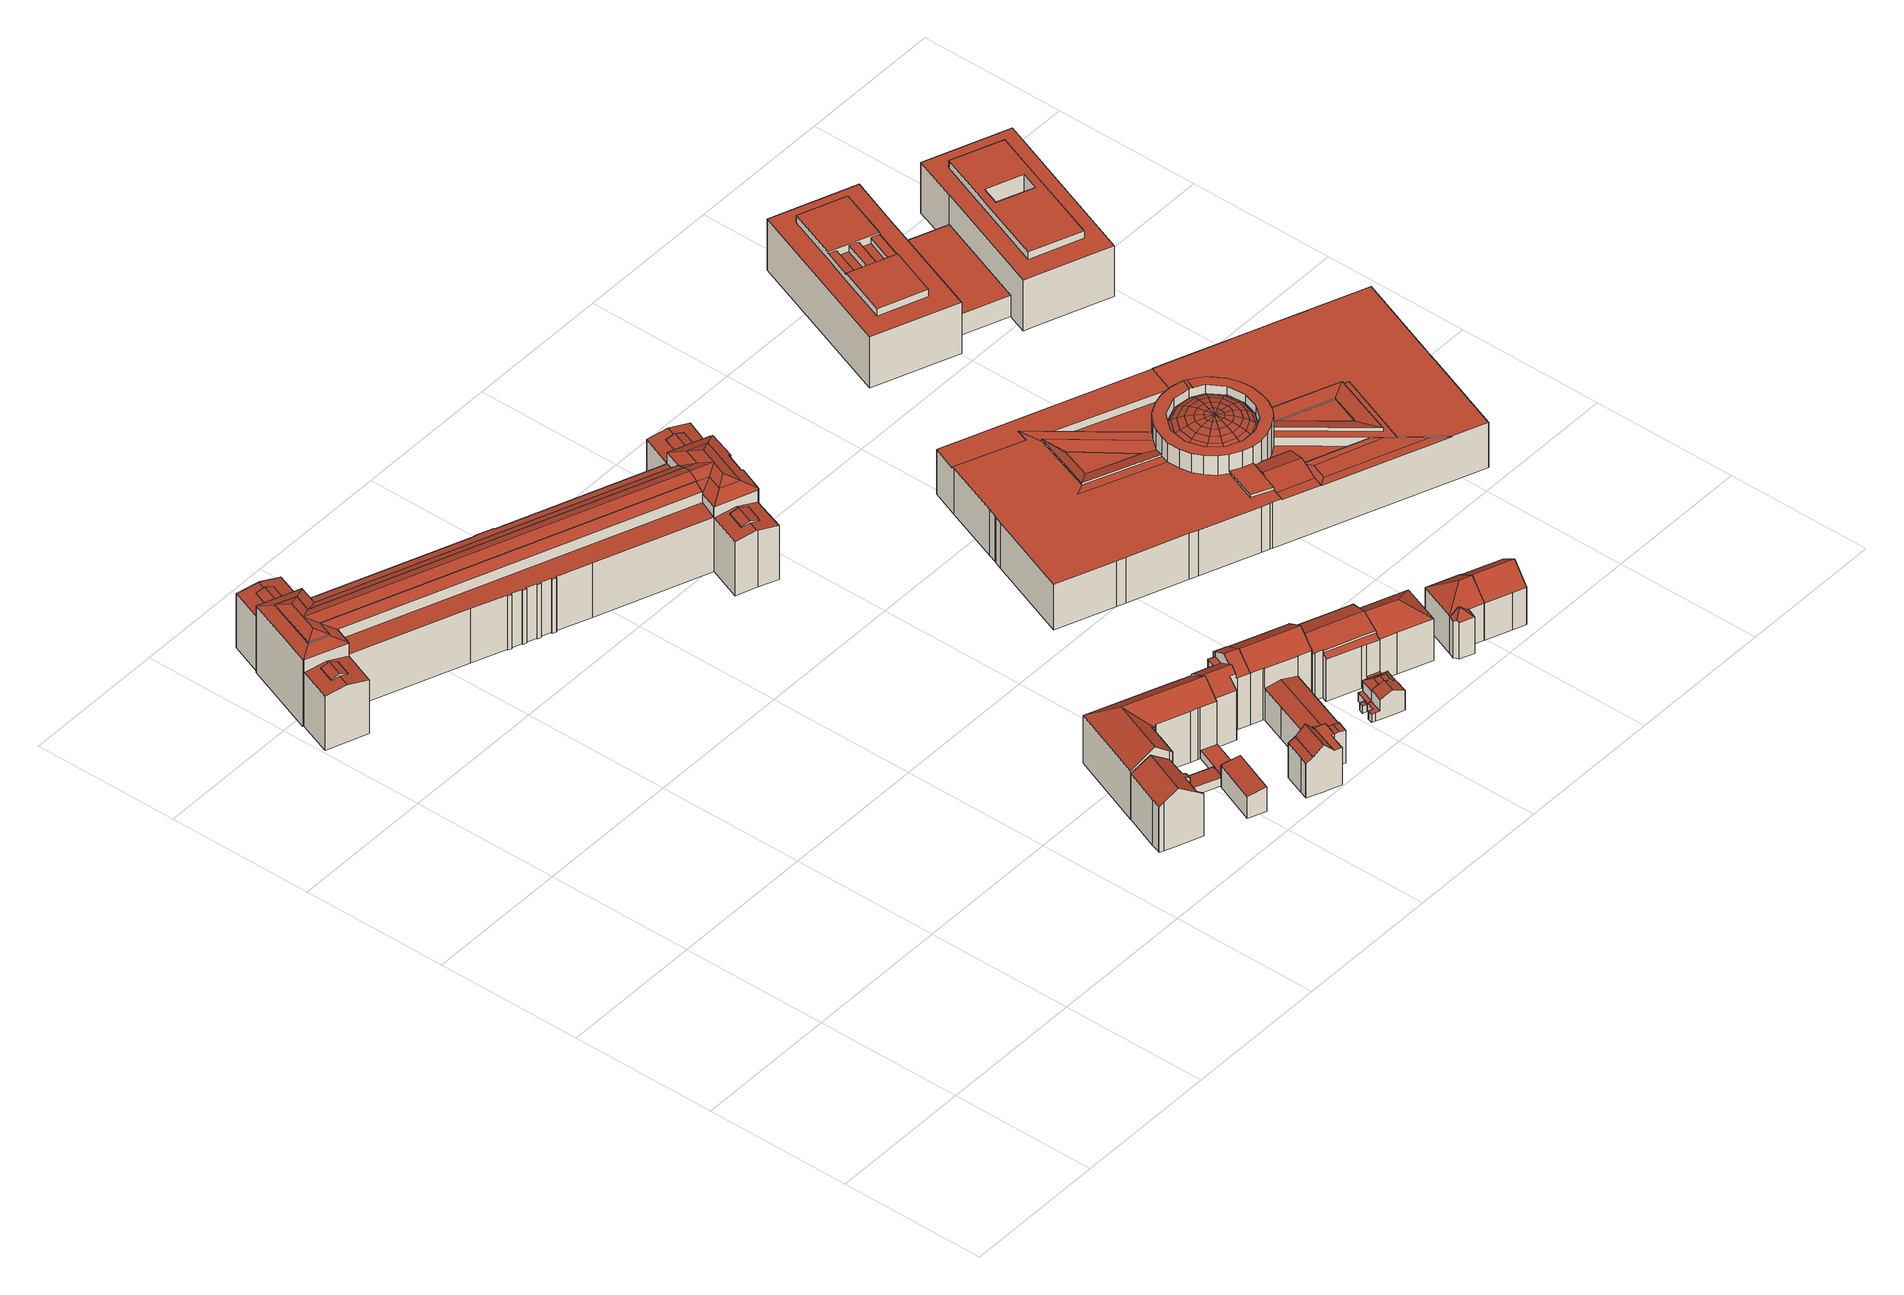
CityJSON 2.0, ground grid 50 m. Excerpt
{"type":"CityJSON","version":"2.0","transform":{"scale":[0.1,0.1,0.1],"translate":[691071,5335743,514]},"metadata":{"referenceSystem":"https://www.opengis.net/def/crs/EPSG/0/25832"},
"CityObjects":{
"building1":{"type":"Building","attributes":{"Gemeindeschluessel":"09162000","HoeheDach":"537.450","HoeheGrund":"515.810","Methode":"2000","NiedrigsteTraufeDesGebaeudes":"531.918","Geometrietyp2DReferenz":"3000","function":"31001_1000","roofType":"3100","measuredHeight":21.64,"storeysAboveGround":6},"geometry":[{"type":"MultiSurface","lod":"2","boundaries":[[[0,1,2,3]],[[4,5,6,7,8,9]],[[10,11,12,13,14,15]],[[16,17,18,19]],[[20,21,22,23,24,25,17,16]],[[26,27,23,22]],[[28,29,30,31]],[[32,1,0,33,31,30]],[[3,14,13,12,34,35,6,5,4,36,26,22,21,20,16,19,37,28,31,33,0]],[[3,2,15,14]],[[37,38,29,28]],[[39,27,26,36,4,9]],[[19,18,38,37]],[[12,11,40,34]],[[24,23,27,39,9,8,7,41,40,11,10,15,2,1,32,25]],[[17,25,32,30,29,38,18]],[[35,34,40,41,7,6]]],"semantics":{"surfaces":[{"type":"WallSurface"},{"type":"GroundSurface"},{"type":"RoofSurface"}],"values":[0,0,0,0,0,0,0,0,1,0,0,0,0,0,2,2,0]}}]},
"building2":{"type":"Building","attributes":{"Gemeindeschluessel":"09162000","HoeheDach":"518.880","HoeheGrund":"515.900","Methode":"2000","NiedrigsteTraufeDesGebaeudes":"518.880","Geometrietyp2DReferenz":"3000","function":"31001_2000","roofType":"1000","measuredHeight":2.98},"geometry":[{"type":"MultiSurface","lod":"2","boundaries":[[[42,43,44,45]],[[46,47,48,49]],[[45,44,47,46]],[[50,42,45,46,49,51]],[[52,48,47,44,43,53]],[[51,52,53,50]],[[50,53,43,42]],[[49,48,52,51]]],"semantics":{"surfaces":[{"type":"WallSurface"},{"type":"GroundSurface"},{"type":"RoofSurface"}],"values":[0,0,0,1,2,0,0,0]}}]},
"building3":{"type":"Building","attributes":{"name":"Alte Pinakothek","Gemeindeschluessel":"09162000","HoeheDach":"543.511","HoeheGrund":"515.327","Methode":"2000","NiedrigsteTraufeDesGebaeudes":"535.791","Geometrietyp2DReferenz":"3000","function":"31001_3000","roofType":"3100","measuredHeight":28.18,"storeysAboveGround":2},"geometry":[{"type":"MultiSurface","lod":"2","boundaries":[[[54,55,56,57,58,59]],[[60,61,62,63,64,65]],[[66,67,68,69,70,71,72]],[[73,74,75,76,77]],[[67,78,79,80,68]],[[81,82,83,84]],[[85,86,87,88]],[[89,90,91]],[[92,93,94,95]],[[96,97,98,99,56,55]],[[73,77,100,101]],[[102,103,104,105]],[[106,86,107]],[[108,101,100,109,110,111]],[[112,113,114,115]],[[116,117,118,119]],[[120,121,122]],[[105,104,123,124]],[[125,126,127,128]],[[129,130,131,132]],[[133,134,135,136,137]],[[138,139,140,141,142,143]],[[144,145,146,147]],[[141,140,148,149,63,62,150,151,152]],[[72,71,153,120,122,154]],[[155,60,65,156]],[[157,158,159,160,161,162]],[[124,123,163,164]],[[165,166,94,93,167,168]],[[83,169,170,84]],[[171,89,91,106]],[[172,173,174,175]],[[131,130,176,177]],[[178,179,91,90,180,181,143,142]],[[182,183,184,185]],[[186,122,187,93,92]],[[168,188,137,189]],[[190,191,192,193]],[[152,151,194,64,63,149,195,196]],[[189,137,136,197]],[[198,199,153]],[[197,136,200,201]],[[202,189,197,76,75]],[[99,203,144,147,204,205,57,56]],[[206,207,208,209]],[[210,211,212,213]],[[214,215,216,107]],[[217,66,72,154,218,219]],[[220,82,81,221]],[[174,173,220,221]],[[178,142,141,152,196]],[[171,222,121,120]],[[223,224,225,226]],[[227,228,229,230]],[[109,100,77,76,197,201,231,162,161]],[[86,232,107]],[[233,61,60,155]],[[106,91,179,87,86]],[[160,159,184,183,234,235,236,237,238,239]],[[240,164,163,241,242]],[[236,113,112,237]],[[243,244,245,246]],[[80,247,210,213,248,249,69,68]],[[250,251,128,127]],[[222,216,215,134]],[[252,253,254,255]],[[171,106,107,222]],[[256,230,229,95,94,166]],[[208,207,257,258]],[[185,184,159,158]],[[121,187,122]],[[257,191,190,258]],[[188,133,137]],[[98,259,205,204,243,246,203,99]],[[138,260,102,105,124,164,240,261,262,78,67,66,217,175,174,221,81,84,170,255,254,209,208,258,190,193,116,119,227,230,256,97,96,55,54,74,73,101,108,182,185,158,157,263,250,127,126,264,265,266,267,139]],[[268,58,57,205,259]],[[115,114,269,270]],[[126,125,271,264]],[[251,250,263,272]],[[170,169,252,255]],[[198,90,89,171,199]],[[203,246,245,273,145,144]],[[247,132,131,177,211,210]],[[274,275,242,241,198,153,71,70]],[[266,265,179,178,196,195]],[[118,228,227,119]],[[114,113,236,235,276,269]],[[273,277,146,145]],[[238,237,112,115,270,278]],[[245,244,277,273]],[[62,61,233,150]],[[74,54,59,202,75]],[[241,163,123,104,103,180,90,198]],[[176,130,129,248,213,212]],[[267,266,195,149,148]],[[177,176,212,211]],[[225,224,231,201,214]],[[262,279,79,78]],[[188,280,134,133]],[[192,117,116,193]],[[118,117,192,191,257,207,206,253,252,169,83,82,220,173,172,219,218,186,92,95,229,228]],[[194,156,65,64]],[[278,270,269,276]],[[182,108,111,234,183]],[[97,256,166,165,268,259,98]],[[262,261,275,274,281,279]],[[240,242,275,261]],[[217,219,172,175]],[[265,264,271,88,87,179]],[[274,70,69,249,281]],[[109,161,160,239,110]],[[263,157,162,231,224,223,272]],[[267,148,140,139]],[[254,253,206,209]],[[282,222,134,280]],[[268,165,168,189,202,59,58]],[[226,225,232,86,85]],[[79,279,281,249,248,129,132,247,80]],[[121,282,280,167]],[[138,143,181,260]],[[201,200,215,214]],[[215,200,135,134]],[[167,280,188,168]],[[107,216,222]],[[199,171,120,153]],[[121,167,93,187]],[[239,238,278,276,235,234,111,110]],[[102,260,181,180,103]],[[151,150,233,155,156,194]],[[222,282,121]],[[214,107,232,225]],[[135,200,136]],[[251,272,223,226,85,88,271,125,128]],[[218,154,122,186]],[[277,244,243,204,147,146]]],"semantics":{"surfaces":[{"type":"WallSurface"},{"type":"RoofSurface"},{"type":"GroundSurface"}],"values":[0,0,0,0,0,0,0,1,0,0,0,0,1,0,1,0,1,0,0,0,1,0,0,1,1,1,0,0,1,0,1,0,1,1,0,0,0,0,1,0,1,0,1,1,0,0,0,0,0,0,0,1,0,0,1,0,1,1,1,0,0,0,1,0,1,0,1,0,0,0,0,0,1,1,2,0,1,0,0,0,1,0,0,1,0,0,0,1,0,1,0,0,1,0,0,1,1,0,1,0,1,0,0,0,0,0,0,0,0,0,0,0,0,0,1,1,0,1,0,0,0,1,0,0,1,1,1,0,0,0,1,1,1,0,0]}}]},
"building4":{"type":"Building","attributes":{"Gemeindeschluessel":"09162000","HoeheDach":"519.138","HoeheGrund":"515.850","Methode":"2000","NiedrigsteTraufeDesGebaeudes":"518.837","Geometrietyp2DReferenz":"3000","function":"31001_2000","roofType":"1000","measuredHeight":3.29},"geometry":[{"type":"MultiSurface","lod":"2","boundaries":[[[283,284,285,286,46,45]],[[286,287,288,46]],[[285,289,287,286]],[[290,284,283,291]],[[46,288,292,45]],[[284,290,289,285]],[[45,292,291,283]],[[290,291,292,288,287,289]]],"semantics":{"surfaces":[{"type":"GroundSurface"},{"type":"WallSurface"},{"type":"RoofSurface"}],"values":[0,1,1,1,1,1,1,2]}}]},
"building5":{"type":"Building","attributes":{"Gemeindeschluessel":"09162000","HoeheDach":"524.952","HoeheGrund":"515.800","Methode":"1000","NiedrigsteTraufeDesGebaeudes":"523.915","Geometrietyp2DReferenz":"3000","function":"31001_1000","roofType":"1000","measuredHeight":9.15,"storeysAboveGround":3},"geometry":[{"type":"MultiSurface","lod":"2","boundaries":[[[293,294,295,296]],[[297,298,299,295,294,300]],[[301,299,298,302]],[[296,295,299,301]],[[303,293,296,301,302,304]],[[304,297,300,303]],[[303,300,294,293]],[[302,298,297,304]]],"semantics":{"surfaces":[{"type":"WallSurface"},{"type":"RoofSurface"},{"type":"GroundSurface"}],"values":[0,1,0,0,2,0,0,0]}}]},
"building6":{"type":"Building","attributes":{"Gemeindeschluessel":"09162000","HoeheDach":"539.890","HoeheGrund":"515.653","Methode":"2000","NiedrigsteTraufeDesGebaeudes":"533.917","Geometrietyp2DReferenz":"3000","function":"31001_9998","roofType":"3100","measuredHeight":24.24,"storeysAboveGround":6},"geometry":[{"type":"MultiSurface","lod":"2","boundaries":[[[305,306,307,308]],[[309,310,311,312,313]],[[314,315,316,317]],[[318,319,320,321]],[[321,320,322,323]],[[324,325,326,327,328,329,330,313,312]],[[306,305,323,322]],[[331,332,333,334]],[[334,333,311,310]],[[309,313,330,335]],[[336,337,338,339,340]],[[335,330,329,341]],[[339,338,307,306,322,320,319,325,324]],[[309,335,341,342,343,344,318,321,323,305,308,337,336,345,314,317,331,334,310]],[[318,344,326,325,319]],[[346,345,336,340]],[[327,343,342,328]],[[308,307,338,337]],[[315,314,345,346]],[[343,327,326,344]],[[341,329,328,342]],[[324,312,311,333,332,316,315,346]],[[317,316,332,331]],[[339,324,346,340]]],"semantics":{"surfaces":[{"type":"WallSurface"},{"type":"RoofSurface"},{"type":"GroundSurface"}],"values":[0,0,0,0,0,1,0,0,0,0,0,0,1,2,0,0,0,0,0,0,0,1,0,1]}}]},
"building7":{"type":"Building","attributes":{"Gemeindeschluessel":"09162000","HoeheDach":"518.993","HoeheGrund":"515.870","Methode":"1000","NiedrigsteTraufeDesGebaeudes":"518.993","Geometrietyp2DReferenz":"3000","function":"31001_2000","roofType":"1000","measuredHeight":3.12},"geometry":[{"type":"MultiSurface","lod":"2","boundaries":[[[347,348,349,350]],[[284,351,348,347]],[[285,284,347,350,352,353]],[[353,354,355,285]],[[354,356,349,348,351,355]],[[285,355,351,284]],[[352,356,354,353]],[[350,349,356,352]]],"semantics":{"surfaces":[{"type":"WallSurface"},{"type":"GroundSurface"},{"type":"RoofSurface"}],"values":[0,0,1,0,2,0,0,0]}}]},
"building8":{"type":"Building","attributes":{"Gemeindeschluessel":"09162000","HoeheDach":"539.501","HoeheGrund":"515.510","Methode":"2000","NiedrigsteTraufeDesGebaeudes":"534.320","Geometrietyp2DReferenz":"3000","function":"31001_1000","roofType":"3100","measuredHeight":23.99,"storeysAboveGround":7},"geometry":[{"type":"MultiSurface","lod":"2","boundaries":[[[357,358,359,360,361,362,363]],[[364,365,366,367,368,369]],[[370,357,363,371]],[[372,373,374,375]],[[376,371,363,362,377]],[[378,379,380,381]],[[382,383,384,385,386]],[[360,359,387,388]],[[380,389,390,391,392,381]],[[365,364,393,394]],[[395,394,393,383,382,373,372]],[[379,374,373,382,386,389,380]],[[375,374,379,378]],[[396,385,397,398,358,357,370]],[[393,364,369,397,385,384,383]],[[366,365,394,395,372,375,378,381,392,391,377,362,361,360,388,367]],[[369,368,387,359,358,398,397]],[[391,390,376,377]],[[386,385,396,370,371,376,390,389]],[[388,387,368,367]]],"semantics":{"surfaces":[{"type":"WallSurface"},{"type":"RoofSurface"},{"type":"GroundSurface"}],"values":[0,0,1,0,0,0,0,0,0,0,0,1,0,0,1,2,1,0,1,0]}}]},
"building9":{"type":"Building","attributes":{"Gemeindeschluessel":"09162000","HoeheDach":"539.400","HoeheGrund":"515.410","Methode":"2000","NiedrigsteTraufeDesGebaeudes":"527.397","Geometrietyp2DReferenz":"3000","function":"31001_1000","roofType":"3100","measuredHeight":23.99,"storeysAboveGround":7},"geometry":[{"type":"MultiSurface","lod":"2","boundaries":[[[399,400,401,402]],[[403,404,405,406,407,408,409,410,411]],[[412,413,414,415]],[[405,416,417,418,419,420,406]],[[421,422,423,424,425,426]],[[427,428,429,430]],[[431,432,433,434]],[[435,436,437,438]],[[407,439,440,441,408]],[[442,443,444,438,437,445,446,427,430,447,448,449]],[[450,451,452,453]],[[429,454,447,430]],[[455,456,457,458,459,401,400,460,423,422]],[[461,462,413,412]],[[463,464,418,417,465,466,467]],[[433,468,469,451,450,470,434]],[[454,429,428,471,472,473,474,475,476]],[[446,477,478,471,428,427]],[[440,479,441]],[[480,477,446,445]],[[481,482,483,484,458,457]],[[479,440,485,419,418,464,486,487]],[[477,480,488,489,479,487,490,491,478]],[[492,493,476,475]],[[406,420,439,407]],[[449,448,494,495]],[[447,454,476,493,494,448]],[[482,481,496,497]],[[459,458,484,498,402,401]],[[495,494,493,492]],[[499,500,432,431]],[[415,414,436,435]],[[471,478,491,500,499,501,472]],[[441,479,489,409,408]],[[502,503,504,505]],[[506,452,451,469,507,463,467,504,503,508,496,481,457,456,455,422,421]],[[509,497,496,508,503,502]],[[505,504,467,466]],[[437,436,414,413,462,410,409,489,488,480,445]],[[483,482,497,509,502,505,466,465,417,416,405,404,403,411,461,412,415,435,438,444,443,442,449,495,492,475,474,473,472,501,499,431,434,470,450,453,510,426,425,424,511,399,402,498,484]],[[460,400,399,511,424,423]],[[500,491,490,487,486,468,433,432]],[[510,453,452,506,421,426]],[[439,420,419,485,440]],[[486,464,463,507,469,468]],[[411,410,462,461]]],"semantics":{"surfaces":[{"type":"WallSurface"},{"type":"RoofSurface"},{"type":"GroundSurface"}],"values":[0,0,0,0,0,1,0,0,1,0,0,0,1,0,0,0,0,1,0,0,0,1,0,0,1,0,1,0,0,0,0,0,0,0,0,1,0,0,1,2,0,1,0,0,0,0]}}]},
"building10":{"type":"Building","attributes":{"Gemeindeschluessel":"09162000","HoeheDach":"525.019","HoeheGrund":"515.600","Methode":"2000","NiedrigsteTraufeDesGebaeudes":"518.720","Geometrietyp2DReferenz":"3000","function":"31001_1000","roofType":"3100","measuredHeight":9.42,"storeysAboveGround":2},"geometry":[{"type":"MultiSurface","lod":"2","boundaries":[[[512,513,514,515,516,517]],[[518,519,520,521]],[[522,523,524,525]],[[526,525,524,527]],[[520,519,523,522]],[[523,519,518,528,529,530,531,527,524]],[[532,533,521,520,522,525,526,534,535]],[[514,513,531,530]],[[536,537,517,516]],[[535,534,537,536]],[[521,533,532,535,536,516,515,514,530,529,528,518]],[[534,526,527,531,513,512,517,537]]],"semantics":{"surfaces":[{"type":"WallSurface"},{"type":"RoofSurface"},{"type":"GroundSurface"}],"values":[0,0,1,0,1,0,0,0,0,0,2,1]}}]},
"building11":{"type":"Building","attributes":{"Gemeindeschluessel":"09162000","HoeheDach":"524.641","HoeheGrund":"515.367","Methode":"2000","NiedrigsteTraufeDesGebaeudes":"518.090","Geometrietyp2DReferenz":"3000","function":"31001_1000","roofType":"2100","measuredHeight":9.27,"storeysAboveGround":2},"geometry":[{"type":"MultiSurface","lod":"2","boundaries":[[[538,539,531,540,541]],[[542,543,544,545]],[[546,547,548,549]],[[538,550,546,549,542,545,551,552,539]],[[551,553,554,552]],[[551,545,544,553]],[[538,541,555,550]],[[556,557,558,559,560]],[[546,550,555,561,562,547]],[[563,557,564]],[[565,566,548,547,562,531]],[[540,531,562,561]],[[552,554,567,568,556,560,565,531,539]],[[542,549,548,566,559,558,543]],[[565,560,559,566]],[[540,561,555,541]],[[568,564,557,556]],[[554,553,544,563,567]],[[567,563,564,568]],[[563,544,543,558,557]]],"semantics":{"surfaces":[{"type":"WallSurface"},{"type":"GroundSurface"},{"type":"RoofSurface"}],"values":[0,0,0,1,0,0,0,2,0,0,2,0,0,0,0,2,2,2,2,2]}}]},
"building12":{"type":"Building","attributes":{"Gemeindeschluessel":"09162000","HoeheDach":"535.896","HoeheGrund":"515.390","Methode":"2000","NiedrigsteTraufeDesGebaeudes":"518.833","Geometrietyp2DReferenz":"3000","function":"31001_1000","roofType":"3100","measuredHeight":20.51,"storeysAboveGround":5},"geometry":[{"type":"MultiSurface","lod":"2","boundaries":[[[569,570,571,572]],[[484,573,570,569]],[[574,575,576,545,577,578,579]],[[580,581,582,583,578,577,545,584,542,585,586,587,588,589,590,591,592,593,482,483,484,569,572,594,595]],[[581,580,595,596,597,598]],[[589,599,600,590]],[[600,601,602,603,592,591,590]],[[604,605,587,586,585,606]],[[583,607,579,578]],[[599,608,609,574,579,607,610,611,601,600]],[[612,576,575,613,605,604,606,614]],[[593,615,616,482]],[[611,610,617,618,602,601]],[[616,619,573,484,483,482]],[[592,603,615,593]],[[575,574,609,613]],[[588,608,599,589]],[[620,596,595,594,572,571]],[[605,613,609,608,588,587]],[[615,603,602,618,617,598,597,621,619,616]],[[621,597,596,620,571,570,573,619]],[[542,614,606,585]],[[610,607,583,582,581,598,617]],[[584,545,576,612,614,542]]],"semantics":{"surfaces":[{"type":"WallSurface"},{"type":"GroundSurface"},{"type":"RoofSurface"}],"values":[0,0,0,1,0,0,0,0,0,2,2,0,0,0,0,0,0,0,0,2,2,0,0,0]}}]},
"building13":{"type":"Building","attributes":{"Gemeindeschluessel":"09162000","HoeheDach":"536.193","HoeheGrund":"515.260","Methode":"1000","NiedrigsteTraufeDesGebaeudes":"530.947","Geometrietyp2DReferenz":"3000","function":"31001_1000","roofType":"3200","measuredHeight":20.93,"storeysAboveGround":4},"geometry":[{"type":"MultiSurface","lod":"2","boundaries":[[[622,623,624,625,626,627,628,629,630]],[[631,632,633,634,635]],[[636,632,631]],[[624,637,638,625]],[[622,636,639,623]],[[623,639,637,624]],[[640,635,634,629,628,627]],[[622,630,633,632,636]],[[638,637,639,636,631,635,640,641]],[[629,634,633,630]],[[626,641,640,627]],[[625,638,641,626]]],"semantics":{"surfaces":[{"type":"GroundSurface"},{"type":"RoofSurface"},{"type":"WallSurface"}],"values":[0,1,1,2,2,2,2,2,1,2,2,2]}}]},
"building14":{"type":"Building","attributes":{"Gemeindeschluessel":"09162000","HoeheDach":"534.550","HoeheGrund":"515.190","Methode":"2000","NiedrigsteTraufeDesGebaeudes":"528.990","Geometrietyp2DReferenz":"3000","function":"31001_1000","roofType":"3200","measuredHeight":19.36,"storeysAboveGround":4},"geometry":[{"type":"MultiSurface","lod":"2","boundaries":[[[642,643,644,645,646,647,648,649,650,651]],[[652,653,654,655]],[[656,657,658,659]],[[660,647,646,661]],[[662,663,646,645,644]],[[664,665,666,660,661,667,668,669,670,656,659,652,655]],[[668,667,671,672,673,669]],[[666,648,647,660]],[[650,653,651]],[[667,661,646,663,671]],[[658,651,653,652,659]],[[672,671,662,644,674,675]],[[674,644,643,642]],[[655,654,676,664]],[[670,669,673,677,657,656]],[[648,666,665,664,676,649]],[[677,675,674,642,658,657]],[[663,662,671]],[[650,649,676,654,653]],[[642,651,658]],[[673,672,675,677]]],"semantics":{"surfaces":[{"type":"RoofSurface"},{"type":"WallSurface"},{"type":"GroundSurface"}],"values":[0,1,1,1,1,2,1,1,0,1,1,0,1,1,1,1,0,0,0,0,0]}}]},
"building15":{"type":"Building","attributes":{"Gemeindeschluessel":"09162000","HoeheDach":"534.600","HoeheGrund":"515.070","Methode":"2000","NiedrigsteTraufeDesGebaeudes":"529.198","Geometrietyp2DReferenz":"3000","function":"31001_1000","roofType":"3100","measuredHeight":19.53,"storeysAboveGround":4},"geometry":[{"type":"MultiSurface","lod":"2","boundaries":[[[678,679,680,681,682,683]],[[681,680,684,685]],[[686,687,678,683]],[[688,684,680,679]],[[689,690,691,685,684,688]],[[690,689,687,686]],[[691,690,686,683,682,681,685]],[[687,689,688,679,678]]],"semantics":{"surfaces":[{"type":"WallSurface"},{"type":"RoofSurface"},{"type":"GroundSurface"}],"values":[0,0,0,1,0,0,2,1]}}]},
"building16":{"type":"Building","attributes":{"name":"Pinakothek der Moderne, Architekturmuseum der TU München / Pinakothek der","Gemeindeschluessel":"09162000","HoeheDach":"540.430","HoeheGrund":"515.071","Methode":"2000","NiedrigsteTraufeDesGebaeudes":"528.741","Geometrietyp2DReferenz":"3000","function":"31001_3000","roofType":"1000","measuredHeight":25.36,"storeysAboveGround":2},"geometry":[{"type":"MultiSurface","lod":"2","boundaries":[[[692,693,694,695]],[[696,697,698,699]],[[700,701,702,703]],[[704,705,706,707,708,709,710,711,712,713,714,715,716,717,718,719,720,721,722,723,724,725,726,727,728,729,730,731]],[[732,733,697,696]],[[733,734,735,697]],[[736,737,738]],[[739,717,716,740]],[[741,742,743,744]],[[745,746,747,748,749,750]],[[751,752,753,754,755]],[[701,756,757,702]],[[758,759,760,761,762]],[[763,764,765,766]],[[767,768,752,751]],[[769,770,771,772]],[[773,774,775,776]],[[777,778,779,780,781]],[[782,783,784,785,786,715]],[[787,788,789,790,791,792,793,794,795,796,797,798,799,800,801,802,803,804,805,806,807,808,809,810,811,761,760,759]],[[812,813,814,815]],[[816,780,817,818,782]],[[703,702,734,733]],[[819,820,738]],[[791,726,725,792]],[[821,819,822,823]],[[824,825,826]],[[827,828,753,752]],[[829,830,831,832,833]],[[834,835,836,837]],[[838,839,840,828,827]],[[783,841,842,829,833,843,784]],[[822,738,844]],[[845,846,847,736]],[[848,849,850,745,750]],[[792,725,724,793]],[[808,851,852,809]],[[821,853,820,819]],[[854,821,823,855]],[[856,779,778,857,858]],[[845,736,738]],[[859,777,781]],[[860,861,768,767]],[[823,822,844,862]],[[863,864,865,866,867]],[[868,869,870,871]],[[872,850,849,873]],[[842,874,830,829]],[[815,814,875,876]],[[877,878,879,853]],[[880,812,815,742]],[[881,882,883,884]],[[885,886,887,836,835,888,889,890,891,892,893,894,895,896,897,898,899,831,830,874,900,818,817,901,902,903,904,905,906,907,908,909,910,911,912,866,865,913,914,840,839,915,883,882,916]],[[696,893,892,732]],[[771,917,813,812]],[[826,857,778,824]],[[918,919,920,921]],[[862,844,922,923]],[[801,924,925,802]],[[754,926,920,927,928]],[[929,930,763,931]],[[931,763,766,932]],[[933,891,890,934]],[[879,935,936,937]],[[776,938,741,939]],[[790,727,726,791]],[[824,778,777,859,825]],[[732,892,891,933]],[[940,897,896,941]],[[782,715,714,816]],[[828,840,914,927]],[[942,943,694,693]],[[707,907,906,708]],[[941,896,895,944]],[[789,728,727,790]],[[867,866,912,945]],[[794,723,722,795]],[[738,946,947]],[[948,918,921]],[[765,764,949,950]],[[951,952,953,954]],[[810,955,956,811]],[[755,754,928,957]],[[705,958,959,706]],[[960,747,746,961]],[[740,786,785,962,963,964,739]],[[756,854,855,757]],[[856,902,901,779]],[[860,767,751,755,957,864,965]],[[787,730,729,788]],[[885,952,951,886]],[[966,967,887,886,951,954,898]],[[966,898,897,940]],[[968,969,970,971]],[[929,889,888,930]],[[764,834,837,949]],[[857,859,781,858]],[[743,876,940,941]],[[933,703,733,732]],[[772,771,812,880]],[[948,926,919,918]],[[825,859,857,826]],[[934,700,703,933]],[[972,869,868,878]],[[973,947,769,974]],[[966,875,975,967]],[[968,971,942,693]],[[796,721,720,797]],[[757,855,976,977]],[[738,973,978]],[[944,895,894,699]],[[979,909,908,959]],[[747,911,910,980,748]],[[844,738,922]],[[981,982,814,813]],[[701,932,983,756]],[[876,875,966,940]],[[706,959,908,907,707]],[[854,877,853,821]],[[754,753,919,926]],[[855,823,862,976]],[[695,694,965,864,863]],[[803,984,985,804]],[[846,871,986,847]],[[945,912,911,747,960]],[[698,744,944,699]],[[968,872,873,731,730,787,759,758,987,969]],[[937,936,738]],[[935,868,871,846]],[[837,836,887,967]],[[734,977,773,735]],[[936,935,846,845]],[[869,765,950,870]],[[949,837,967,975]],[[819,738,822]],[[710,904,903,711]],[[947,946,770,769]],[[770,988,917,771]],[[938,880,742,741]],[[934,929,931,700]],[[811,956,762,761]],[[920,919,753,828,927]],[[774,923,989,775]],[[788,729,728,789]],[[847,986,917,988]],[[930,834,764,763]],[[749,980,979,959,958,990,848]],[[870,950,982,981]],[[982,975,875,814]],[[923,922,978,989]],[[748,980,749]],[[871,870,981,986]],[[991,915,839,838]],[[795,722,721,796]],[[740,716,715,786]],[[783,782,818,900,841]],[[806,992,993,807]],[[994,772,880,938]],[[714,781,780,816]],[[802,925,984,803]],[[793,724,723,794]],[[995,916,882,881]],[[927,914,913,928]],[[922,738,978]],[[995,881,884,991,838,827,752,768,861,987,758,762,956,955,852,851,993,992,996,985,984,925,924,997,832]],[[961,692,695,863,867,945,960]],[[807,993,851,808]],[[820,937,738]],[[843,962,785,784]],[[704,990,958,705]],[[766,765,869,972]],[[977,976,774,773]],[[884,883,915,991]],[[978,973,974,989]],[[986,981,813,917]],[[736,847,988,737]],[[932,766,972,983]],[[709,905,904,710]],[[700,931,932,701]],[[939,741,744,698]],[[950,949,975,982]],[[989,974,994,775]],[[711,998,713,712]],[[775,994,938,776]],[[756,983,877,854]],[[809,852,955,810]],[[934,890,889,929]],[[943,942,971,970]],[[697,735,939,698]],[[805,996,992,806]],[[841,900,874,842]],[[744,743,941,944]],[[957,928,913,865,864]],[[946,737,988,770]],[[804,985,996,805]],[[797,720,719,798]],[[713,858,781,714]],[[832,997,963,962,843,833]],[[860,965,694,943,970,969,987,861]],[[853,879,937,820]],[[735,773,776,939]],[[878,868,935,879]],[[974,769,772,994]],[[983,972,878,877]],[[976,862,923,774]],[[702,757,977,734]],[[968,693,692,961,746,745,850,872]],[[801,800,964,963,997,924]],[[885,916,995,832,831,899,953,952]],[[711,903,902,856,998]],[[699,894,893,696]],[[738,947,973]],[[742,815,876,743]],[[749,848,750]],[[708,906,905,709]],[[936,845,738]],[[779,901,817,780]],[[921,920,926,948]],[[800,799,718,717,739,964]],[[898,954,953,899]],[[738,737,946]],[[998,856,858,713]],[[980,910,909,979]],[[848,990,704,731,873,849]],[[930,888,835,834]],[[798,719,718,799]]],"semantics":{"surfaces":[{"type":"WallSurface"},{"type":"RoofSurface"},{"type":"GroundSurface"}],"values":[0,1,1,1,1,1,1,0,1,1,0,1,0,1,0,1,1,1,0,2,1,0,1,1,0,1,1,0,0,0,0,1,1,1,1,0,0,1,1,1,1,0,0,1,0,1,1,0,1,1,1,0,1,0,1,0,0,1,0,1,1,1,0,1,1,0,0,0,0,1,0,1,0,0,0,0,0,1,1,1,1,0,0,0,0,1,1,0,1,0,0,0,0,1,0,1,1,1,1,1,0,0,1,1,1,1,1,0,1,1,0,0,0,1,1,1,1,0,1,1,1,0,0,1,0,1,0,1,1,0,1,1,1,1,1,0,1,1,1,1,0,1,1,0,1,1,1,1,1,1,0,1,0,0,0,0,0,1,0,0,0,0,0,1,1,1,0,1,0,0,1,1,0,1,1,1,1,0,1,1,1,1,1,1,1,0,0,1,1,0,0,1,0,1,0,0,0,0,0,1,1,1,1,1,1,1,0,0,0,0,0,1,1,0,0,1,0,0,0,0,1,0,0,0,0,0]}}]},
"building17":{"type":"Building","attributes":{"name":"Museum Mineralogia München","Gemeindeschluessel":"09162000","HoeheDach":"536.780","HoeheGrund":"514.661","Methode":"2000","NiedrigsteTraufeDesGebaeudes":"533.980","Geometrietyp2DReferenz":"3000","function":"31001_3000","roofType":"1000","measuredHeight":22.12,"storeysAboveGround":5},"geometry":[{"type":"MultiSurface","lod":"2","boundaries":[[[999,1000,1001,1002]],[[1003,1004,1005,1006]],[[1007,1008,1009,1010,1011,1012,1013,1014]],[[1015,1016,1017,1018]],[[1019,1020,1021,1022,1023,1024,1025,1026]],[[1027,1028,1002,1001,1029,1030,1031,1032,1033,1023,1022,1021,1020,1019,1026,1034]],[[1035,1036,1037,1038,1024,1023,1033,1039,1008,1007]],[[1040,1031,1030,1041]],[[1039,1033,1032,1042]],[[1003,1043,1044,1045,1046,1004]],[[1040,1042,1032,1031]],[[1014,1013,1047,1034,1026,1025,1048,1049,1050,1051]],[[1012,1011,1010,1009,1008,1039,1042,1040,1041,1052,1000,999,1053,1054,1047,1013]],[[999,1002,1028,1053]],[[1054,1027,1034,1047]],[[1028,1027,1054,1053]],[[1035,1007,1014,1051]],[[1055,1056,1018,1017,1057,1058]],[[1048,1025,1024,1038]],[[1055,1058,1045,1044]],[[1056,1055,1044,1043,1003,1006,1015,1018]],[[1004,1046,1045,1058,1057,1017,1016,1005],[1050,1049,1048,1038,1037,1036,1035,1051]],[[1006,1005,1016,1015]],[[1052,1029,1001,1000]],[[1030,1029,1052,1041]]],"semantics":{"surfaces":[{"type":"WallSurface"},{"type":"RoofSurface"},{"type":"GroundSurface"}],"values":[0,0,1,0,1,0,0,1,1,0,0,0,0,1,1,0,0,0,0,0,2,1,0,1,0]}}]},
"building18":{"type":"Building","attributes":{"Gemeindeschluessel":"09162000","HoeheDach":"522.660","HoeheGrund":"514.730","Methode":"2000","NiedrigsteTraufeDesGebaeudes":"522.660","Geometrietyp2DReferenz":"3000","function":"31001_3000","roofType":"1000","measuredHeight":7.93,"storeysAboveGround":2},"geometry":[{"type":"MultiSurface","lod":"2","boundaries":[[[1059,1060,1061,1044]],[[1055,1062,1063,1064]],[[1062,1061,1060,1063]],[[1044,1055,1064,1059]],[[1062,1055,1044,1061]],[[1064,1063,1060,1059]]],"semantics":{"surfaces":[{"type":"WallSurface"},{"type":"RoofSurface"},{"type":"GroundSurface"}],"values":[0,0,1,2,0,0]}}]},
"building19":{"type":"Building","attributes":{"Gemeindeschluessel":"09162000","HoeheDach":"536.700","HoeheGrund":"514.663","Methode":"2000","NiedrigsteTraufeDesGebaeudes":"522.500","Geometrietyp2DReferenz":"3000","function":"31001_3020","roofType":"1000","measuredHeight":22.04,"storeysAboveGround":6},"geometry":[{"type":"MultiSurface","lod":"2","boundaries":[[[1065,1066,1067,1068]],[[1069,1070,1071,1072]],[[1073,1074,1075,1076,1064,1059,1077,1078]],[[1068,1067,1079,1080]],[[1081,1082,1072,1071,1083,1084]],[[1085,1086,1087,1088,1089,1090,1073,1078]],[[1091,1092,1093,1070,1069,1094,1095,1096]],[[1097,1098,1066,1065]],[[1084,1083,1071,1070,1093,1092,1091],[1098,1079,1067,1066]],[[1068,1080,1097,1065]],[[1099,1100,1101,1102]],[[1090,1089,1088,1103,1101,1100,1104,1076,1075,1074,1073],[1095,1094,1069,1072,1082,1081,1096]],[[1081,1084,1091,1096]],[[1087,1105,1102,1101,1103,1088]],[[1080,1079,1098,1097]],[[1105,1087,1086,1085,1078,1077,1059,1064,1106,1099,1102]],[[1076,1104,1100,1099,1106,1064]]],"semantics":{"surfaces":[{"type":"WallSurface"},{"type":"RoofSurface"},{"type":"GroundSurface"}],"values":[0,0,0,0,0,0,0,0,1,1,0,1,0,0,0,2,0]}}]}
},
"vertices":[
[1359,325,18],[1359,325,192],[1342,280,192],[1342,280,18],[1300,175,18],[1312,205,18],[1327,243,18],[1327,243,192],[1312,205,192],[1300,175,192],[1336,262,191],[1352,256,180],[1352,256,18],[1336,262,18],[1335,262,18],[1335,262,192],[1193,210,18],[1193,210,201],[1180,215,191],[1180,215,18],[1240,192,18],[1300,170,18],[1317,163,18],[1317,163,179],[1300,170,191],[1240,192,235],[1319,169,18],[1319,169,179],[1194,252,18],[1194,252,191],[1241,371,191],[1241,371,18],[1301,347,235],[1301,347,18],[1345,237,18],[1329,243,18],[1302,175,18],[1183,222,18],[1183,222,191],[1302,175,191],[1345,237,180],[1329,243,191],
[1359,325,19],[1359,325,49],[1368,321,49],[1368,321,19],[1408,305,19],[1408,305,49],[1407,302,49],[1407,302,19],[1342,280,19],[1391,261,19],[1391,261,49],[1342,280,49],
[48,2463,13],[6,2349,13],[6,2349,218],[48,2461,218],[48,2461,266],[48,2463,267],[1510,2290,239],[1539,2279,228],[1539,2279,225],[1510,2290,231],[1482,2300,226],[1482,2300,228],[1317,1984,13],[1274,1869,13],[1274,1869,218],[1316,1982,218],[1316,1982,261],[1316,1983,262],[1317,1984,262],[142,2717,13],[44,2465,13],[44,2465,267],[141,2717,267],[142,2717,267],[1344,1843,13],[1344,1843,230],[1340,1844,231],[814,2174,13],[814,2174,220],[781,2187,220],[781,2187,13],[1387,2174,227],[1387,2174,261],[1411,2236,261],[1411,2236,220],[1457,2140,295],[1501,2160,280],[1437,2184,280],[211,2472,227],[211,2472,266],[188,2412,266],[188,2412,220],[74,2323,13],[142,2298,13],[142,2298,218],[74,2323,231],[145,2716,267],[145,2716,13],[1519,2088,13],[1519,2088,262],[1512,2091,265],[1512,2091,13],[1415,2127,280],[1375,2142,280],[189,2831,13],[145,2717,266],[145,2717,218],[189,2831,218],[250,2705,228],[272,2761,228],[245,2771,239],[224,2714,239],[688,2217,13],[688,2217,219],[676,2222,219],[676,2222,13],[1391,2063,280],[1351,2078,280],[1339,2046,261],[1485,2022,265],[1485,2022,13],[877,2439,219],[877,2439,13],[878,2442,13],[878,2442,219],[1408,1932,225],[1408,1932,228],[1384,1869,228],[1384,1869,225],[146,2511,295],[166,2563,295],[189,2624,295],[166,2668,283],[98,2489,283],[1547,2185,13],[1592,2299,13],[1592,2299,218],[1547,2187,218],[1547,2187,261],[1547,2185,262],[63,2374,226],[63,2374,228],[85,2431,228],[85,2431,226],[1524,2325,231],[1523,2325,231],[1516,2218,225],[1487,2229,231],[1480,2212,231],[1370,2008,280],[1315,1984,261],[1487,2229,239],[1459,2239,228],[282,2664,13],[295,2696,13],[295,2696,218],[283,2665,218],[283,2665,266],[282,2664,267],[1492,2020,262],[1492,2020,13],[186,2411,267],[186,2412,267],[186,2518,280],[165,2463,280],[779,2183,219],[779,2183,13],[1435,2083,295],[827,2169,220],[826,2165,219],[826,2165,13],[827,2169,13],[1378,1943,239],[1354,1880,239],[1413,2237,261],[1413,2236,262],[1552,2182,263],[1552,2183,262],[260,2804,13],[260,2804,231],[326,2778,218],[326,2778,13],[1339,2046,227],[1339,2046,266],[165,2463,283],[98,2489,280],[722,2208,13],[722,2208,220],[690,2221,220],[690,2221,13],[1459,2239,226],[1457,2350,218],[1413,2237,218],[166,2668,280],[1434,1984,280],[1414,2029,295],[233,2643,283],[233,2643,280],[45,2464,267],[90,2364,231],[111,2421,231],[117,2435,231],[735,2204,220],[734,2200,219],[734,2200,13],[735,2204,13],[1326,1891,226],[1326,1891,228],[1350,1953,228],[1350,1953,226],[210,2582,280],[210,2582,283],[1375,2142,283],[941,2126,13],[1315,1984,220],[941,2126,220],[813,2170,219],[813,2170,13],[1363,2110,295],[284,2663,219],[284,2663,266],[260,2600,266],[260,2600,227],[677,2225,13],[677,2225,220],[565,2269,220],[565,2269,13],[284,2664,267],[1387,2174,266],[1516,2218,228],[258,2804,231],[245,2771,231],[272,2761,226],[250,2705,226],[224,2714,231],[214,2691,231],[1455,1931,13],[1456,1933,263],[1455,1931,262],[137,2411,226],[137,2411,228],[116,2354,228],[116,2354,226],[1354,1880,231],[1378,1943,231],[1383,1956,231],[819,2464,13],[819,2464,219],[767,2188,219],[768,2191,220],[768,2191,13],[767,2188,13],[186,2412,13],[721,2205,219],[721,2205,13],[185,2409,218],[1552,2183,13],[1450,1933,13],[1409,1818,13],[818,2461,13],[909,2426,13],[1413,2236,13],[1457,2350,13],[1524,2325,13],[185,2409,266],[219,2781,228],[197,2724,228],[909,2426,219],[818,2461,219],[90,2364,239],[1449,1931,261],[1450,1933,262],[219,2781,226],[111,2421,239],[197,2724,226],[1409,1818,218],[186,2518,283],[1449,1931,218],[1351,2078,283],
[1388,371,19],[1542,312,19],[1521,260,19],[1515,262,19],[1515,262,51],[1408,305,51],[1521,260,51],[1542,312,48],[1388,371,48],[1368,321,51],
[1514,260,18],[1514,260,99],[1515,262,99],[1515,262,18],[1515,92,110],[1574,239,110],[1521,260,100],[1456,115,99],[1521,260,18],[1574,239,18],[1456,115,18],[1515,92,18],
[1388,371,17],[1388,371,216],[1368,321,216],[1368,321,17],[1622,366,17],[1674,504,17],[1674,504,199],[1645,427,259],[1622,366,212],[1594,535,17],[1594,535,199],[1619,526,199],[1619,526,17],[1424,434,17],[1424,434,208],[1418,433,212],[1418,433,17],[1412,434,216],[1412,434,17],[1387,528,259],[1426,435,206],[1429,436,208],[1435,438,211],[1541,398,211],[1566,388,212],[1571,386,212],[1624,523,17],[1624,523,199],[1671,505,199],[1671,505,17],[1571,386,17],[1241,371,17],[1359,325,17],[1359,325,223],[1315,342,259],[1241,371,199],[1566,388,17],[1541,398,17],[1435,438,17],[1429,436,17],[1343,633,17],[1343,633,199],
[1571,386,19],[1571,386,50],[1622,366,50],[1622,366,19],[1542,312,50],[1623,366,19],[1574,239,19],[1574,239,50],[1521,260,50],[1623,366,50],
[1778,500,203],[1778,500,220],[1779,500,220],[1779,500,15],[1778,500,15],[1756,509,15],[1756,509,203],[1778,370,212],[1778,370,15],[1803,433,15],[1827,495,15],[1827,495,212],[1803,433,255],[1766,470,203],[1744,478,203],[1715,394,15],[1715,394,229],[1702,358,204],[1702,358,15],[1744,478,204],[1744,478,15],[1633,384,15],[1633,384,204],[1631,385,203],[1631,385,15],[1734,387,229],[1734,387,212],[1743,410,228],[1748,423,237],[1743,410,246],[1784,512,212],[1784,512,15],[1653,445,246],[1676,504,204],[1676,504,15],[1653,445,15],[1740,385,212],[1740,385,15],[1734,387,15],[1758,450,218],[1758,450,255],[1766,470,241],
[1937,453,14],[1937,453,210],[2015,423,210],[2015,423,14],[1783,71,14],[1806,62,14],[1826,54,14],[1826,54,138],[1806,62,140],[1783,71,138],[1783,71,156],[1782,71,156],[1782,71,14],[1767,59,14],[1767,59,156],[1756,30,156],[1756,30,14],[1839,90,14],[1890,225,14],[1890,225,134],[1839,90,134],[1839,90,138],[1778,370,210],[1803,432,254],[1827,495,210],[1827,495,14],[1803,432,14],[1778,370,14],[1688,23,193],[1725,121,193],[1693,133,159],[1656,35,159],[1738,131,14],[1738,131,134],[1789,265,134],[1789,265,14],[1746,4,14],[1746,4,156],[1745,1,156],[1745,1,14],[1819,97,140],[1813,100,139],[1796,106,138],[1656,35,14],[1688,23,14],[1719,11,14],[1719,11,156],[1719,11,159],[1656,35,160],[1635,44,145],[1635,44,14],[1823,353,14],[1823,353,211],[1819,355,210],[1819,355,14],[1693,133,160],[1806,431,254],[1992,360,254],[1993,360,254],[2018,422,210],[2016,423,210],[1830,494,210],[1777,56,14],[1777,56,156],[1924,313,210],[1924,313,134],[1924,313,14],[1924,314,14],[1924,314,210],[1822,352,134],[1822,352,210],[1822,352,14],[1753,110,162],[1753,110,14],[1725,121,14],[1693,133,14],[1672,141,14],[1672,141,145],[1760,120,159],[1757,121,162],[1796,106,143],[1760,120,156],[1969,298,211],[1969,298,14],[1993,360,14],[2018,422,14],[1819,97,138],[1872,333,145],[1788,109,145],[1788,109,156],[1796,106,156],[1760,120,139],[1757,121,138],[1646,73,14],[1646,73,145],[1636,46,145],[1636,46,14],[1969,297,210],[1969,297,14],[2016,423,14],[1758,124,14],[1758,124,138],[1757,121,14],[1966,298,14],[1966,298,210],[1926,313,210],[1926,313,14],[1782,369,210],[1872,333,210],[1968,297,210],[1968,297,14],[1782,369,14],[1830,494,14],
[2026,119,47],[2027,119,47],[2027,119,16],[2026,119,16],[2013,124,16],[2013,124,47],[2127,114,16],[2127,114,90],[2110,68,90],[2110,68,16],[2071,82,110],[2089,128,110],[2050,143,90],[2033,97,90],[2033,97,47],[2050,143,47],[2089,128,16],[2050,143,16],[2037,148,16],[2037,148,47],[2033,97,16],[2071,82,16],[2020,102,47],[2020,102,16],[2006,107,16],[2006,107,47],
[2023,153,14],[2037,148,14],[2037,148,41],[2023,153,41],[2088,185,14],[2088,185,87],[2145,163,87],[2145,163,14],[2044,165,14],[2044,165,47],[2056,197,47],[2056,197,14],[2030,170,14],[2146,163,14],[2127,114,14],[2146,163,87],[2127,114,87],[2030,170,41],[2071,135,103],[2081,161,103],[2070,192,87],[2069,192,86],[2051,143,86],[2043,165,41],[2043,165,47],[2118,147,103],[2100,154,106],[2051,143,47],[2069,192,47],[2109,121,103],[2090,128,106],
[2024,420,14],[2024,420,194],[2049,410,194],[2049,410,14],[2018,422,194],[2160,204,174],[2160,204,53],[2145,163,48],[2160,204,14],[2163,209,14],[2163,209,178],[2190,285,14],[2166,223,14],[2166,222,14],[2161,210,14],[2105,178,14],[2094,201,14],[2111,195,14],[2112,194,14],[2121,219,14],[2103,226,14],[1996,267,14],[2002,284,14],[2003,286,14],[1978,295,14],[2175,362,14],[2214,347,14],[2214,347,194],[2190,285,219],[2166,223,195],[2103,226,175],[1996,267,174],[2002,284,186],[2002,284,194],[2003,286,195],[2111,195,50],[2112,194,50],[2094,201,50],[2161,210,178],[2121,219,175],[2121,219,174],[2166,222,186],[2127,237,186],[2105,178,48],[2121,219,53],[2088,185,48],[1978,295,195],[1969,298,195],[2166,222,194],[2127,237,194],[1993,360,219],[2175,362,194],[2151,300,219],
[2332,144,13],[2220,187,13],[2165,208,13],[2163,209,13],[2161,210,13],[2166,223,13],[2187,279,13],[2214,347,13],[2384,282,13],[2289,239,222],[2384,282,170],[2384,282,169],[2214,347,170],[2187,279,222],[2332,144,170],[2165,208,170],[2163,209,170],[2220,187,170],[2166,223,180],[2161,210,170],
[2388,128,154],[2414,118,154],[2440,108,154],[2444,106,154],[2445,106,154],[2490,89,154],[2492,89,154],[2518,155,205],[2478,170,205],[2385,129,154],[2437,262,12],[2437,262,154],[2543,221,154],[2543,221,12],[2377,108,12],[2377,108,150],[2385,129,150],[2385,129,12],[2490,89,12],[2445,106,12],[2444,106,150],[2445,106,150],[2542,219,12],[2518,155,12],[2492,89,12],[2432,74,12],[2431,74,12],[2384,92,12],[2381,100,12],[2432,74,150],[2431,74,150],[2384,92,150],[2414,118,178],[2413,114,178],[2542,219,156],[2381,100,156],
[2492,89,152],[2518,155,206],[2542,219,155],[2542,219,11],[2518,155,11],[2492,89,11],[2674,168,156],[2674,168,11],[2579,56,11],[2579,56,152],[2650,106,206],[2624,40,152],[2624,40,11],[2650,106,11],
[2606,861,147],[2606,861,179],[2815,782,179],[2815,782,147],[2417,1062,216],[2420,1064,227],[2402,1123,227],[2398,1123,216],[2561,1001,227],[2559,1011,237],[2511,1010,237],[2509,1000,227],[2461,845,185],[2392,877,185],[2435,989,185],[2408,1010,185],[2384,1043,185],[2369,1077,185],[2362,1116,185],[2361,1158,185],[2086,1268,185],[2127,1284,185],[2201,1494,185],[2193,1575,185],[2178,1531,185],[1952,1621,185],[1950,1614,185],[1876,1420,185],[1865,1391,185],[1863,1386,185],[1852,1358,185],[1742,1071,185],[1936,997,185],[1965,985,185],[2159,912,185],[2187,901,185],[2381,827,185],[2410,816,185],[2415,814,185],[2445,802,185],[2452,1021,216],[2454,1024,227],[2461,1032,237],[2428,1069,237],[2557,1152,263],[2547,1157,263],[2537,1128,264],[1952,1621,181],[2178,1531,181],[2422,1182,237],[2461,1230,237],[2455,1239,227],[2412,1187,227],[2606,861,201],[2629,922,179],[2539,956,180],[2505,959,182],[2491,923,195],[2485,907,201],[2943,989,181],[2943,989,182],[2943,989,194],[2861,768,194],[2861,768,181],[2556,1026,246],[2514,1026,246],[3082,559,182],[3082,559,11],[3118,652,11],[3192,846,11],[3192,846,182],[2647,1070,227],[2663,1120,227],[2653,1121,237],[2639,1074,237],[2966,981,181],[2966,981,182],[2501,1177,260],[2530,1187,260],[2526,1214,254],[2485,1199,254],[2443,1076,246],[2462,1087,254],[2451,1125,254],[2429,1124,246],[2214,1418,179],[2348,1244,178],[2383,1218,182],[2400,1244,193],[2201,1494,193],[2433,1276,185],[2433,1276,152],[2253,1501,152],[2253,1501,181],[2193,1575,181],[2415,814,11],[2410,816,11],[2381,827,11],[2187,901,11],[2159,912,11],[1965,985,11],[1936,997,11],[1742,1071,11],[1852,1358,11],[1863,1386,11],[1865,1391,11],[1876,1420,11],[1950,1614,11],[1985,1707,11],[2653,1452,11],[2658,1450,11],[2686,1440,11],[2880,1366,11],[2909,1355,11],[3102,1281,11],[3131,1270,11],[3325,1196,11],[3215,908,11],[3204,880,11],[3202,875,11],[2524,1235,246],[2573,1231,246],[2578,1247,237],[2522,1252,237],[2400,1244,185],[2400,1244,258],[2433,1276,258],[2543,1099,263],[2555,1105,263],[2548,1071,260],[2531,1099,263],[2524,1071,260],[2348,1244,177],[2214,1418,177],[2177,1313,177],[2696,1084,182],[2696,1084,194],[2556,1306,152],[2556,1306,258],[2591,1298,258],[2591,1298,182],[2591,1298,152],[2666,1120,216],[2666,1120,258],[2660,1183,258],[2660,1183,216],[2703,1123,182],[2703,1123,258],[2696,1084,258],[2473,1296,152],[2514,1306,152],[2613,1357,152],[2518,1104,263],[2564,1140,263],[2590,1152,260],[2576,1175,260],[2477,886,195],[2458,836,181],[2579,790,181],[3325,1196,182],[3215,908,182],[2571,1083,260],[2552,1047,254],[2519,1046,254],[2369,1187,193],[2177,1313,178],[2127,1284,193],[2214,1418,178],[2867,721,181],[2867,721,182],[2500,1081,260],[2643,996,147],[2643,996,181],[2643,996,258],[2611,976,258],[2611,976,147],[2617,1123,254],[2638,1122,246],[2633,1171,246],[2614,1162,254],[2566,756,181],[2445,802,181],[2514,1306,258],[2581,1256,227],[2520,1262,227],[2586,1063,254],[2608,1091,254],[2586,1102,260],[2471,1217,246],[2658,1253,182],[2658,1253,258],[2685,1211,258],[2685,1211,182],[2607,1289,258],[2591,1255,258],[2626,1236,258],[2650,1068,258],[2616,1024,258],[2562,998,258],[2508,997,258],[2452,1021,258],[2417,1062,258],[2398,1123,258],[2409,1188,258],[2453,1241,258],[2520,1266,258],[2582,1260,258],[2599,1294,258],[2473,1296,258],[2383,1218,258],[2369,1187,258],[2361,1158,258],[2362,1116,258],[2369,1077,258],[2384,1043,258],[2408,1010,258],[2435,989,258],[2469,970,258],[2505,959,258],[2539,956,258],[2576,962,258],[2662,1015,258],[2684,1049,258],[2700,1165,258],[2625,1280,258],[2565,1210,254],[2885,966,177],[2885,966,180],[2704,1035,180],[2704,1035,177],[2510,1113,263],[2485,1099,260],[2653,1452,182],[2658,1450,182],[2845,860,180],[2684,1049,182],[2662,1015,194],[2616,1024,216],[2650,1068,216],[2614,1027,227],[2608,1034,237],[2508,997,216],[2562,998,216],[2593,1124,260],[2566,1126,263],[2562,1114,263],[2437,1175,246],[2412,1123,237],[2520,1266,216],[2453,1241,216],[2621,829,179],[2840,752,179],[2409,1188,216],[2576,962,147],[2533,1158,263],[2518,1153,263],[2845,860,177],[2657,1181,227],[2648,1177,237],[2591,1255,259],[2607,1289,259],[2599,1294,259],[2582,1260,259],[3204,880,182],[3202,875,182],[2662,1015,181],[2392,877,195],[2435,989,195],[2539,956,147],[2629,922,147],[2613,1357,181],[2650,1453,181],[1985,1707,181],[2815,782,181],[2582,1260,216],[2626,1236,216],[2566,756,179],[2970,602,179],[2932,646,179],[2599,773,179],[2625,1081,246],[2509,1141,263],[2481,1154,260],[2623,1233,227],[2484,1061,254],[2471,1044,246],[2506,1127,263],[2469,970,195],[2505,959,195],[2606,1213,246],[2617,1225,237],[2599,1047,246],[2686,1440,182],[2880,1366,182],[2592,1195,254],[2970,602,182],[2557,1185,260],[2477,1126,260],[2461,845,195],[2700,1165,182],[3102,1281,182],[3131,1270,182],[2457,1165,254],[2625,1280,182],[2909,1355,182],[2650,1453,182],[2369,1187,185],
[2436,2337,200],[2436,2337,223],[2473,2436,223],[2473,2436,200],[2507,2044,7],[2507,2044,201],[2224,2152,201],[2224,2152,7],[2466,2134,228],[2530,2301,228],[2503,2312,228],[2465,2326,228],[2436,2337,228],[2397,2352,228],[2371,2362,228],[2308,2194,228],[2433,2707,7],[2433,2707,201],[2718,2599,201],[2718,2599,7],[2434,2450,228],[2473,2436,228],[2503,2424,228],[2541,2410,228],[2568,2400,228],[2633,2572,228],[2474,2632,228],[2409,2460,228],[2434,2450,223],[2434,2450,200],[2503,2424,223],[2503,2424,200],[2541,2410,200],[2541,2410,223],[2568,2400,223],[2409,2460,223],[2466,2134,201],[2530,2301,201],[2568,2400,201],[2633,2572,201],[2530,2301,223],[2503,2312,200],[2465,2326,200],[2503,2312,223],[2532,2109,7],[2532,2110,7],[2532,2110,201],[2532,2109,201],[2371,2362,223],[2474,2632,201],[2409,2460,201],[2371,2362,201],[2308,2194,201],[2465,2326,223],[2397,2352,200],[2397,2352,223],[2658,2443,7],[2701,2554,7],[2701,2554,201],[2658,2443,201],
[2721,2039,7],[2721,2039,87],[2532,2110,87],[2658,2443,87],[2847,2371,87],[2847,2371,7],
[2884,2228,85],[2884,2228,227],[3005,2182,227],[3005,2182,85],[2939,2448,199],[2939,2448,227],[3111,2382,227],[3111,2382,199],[2695,1970,199],[2695,1971,199],[2721,2039,199],[2847,2371,199],[2695,1971,7],[2695,1970,7],[3028,2242,227],[3028,2242,85],[2949,1953,199],[3054,2232,199],[3054,2232,227],[2949,1953,227],[2739,1954,7],[2923,1885,7],[2977,1865,7],[2977,1865,199],[2923,1885,199],[2739,1954,199],[2776,2018,227],[2859,2237,227],[2882,2297,227],[2882,2297,199],[2859,2237,199],[2776,2018,199],[2906,2288,85],[2906,2288,227],[2905,2525,7],[2905,2525,199],[3188,2418,199],[3188,2418,7],[3167,2361,199],[2884,2469,199],[3167,2361,7],[2884,2469,7]
]}
